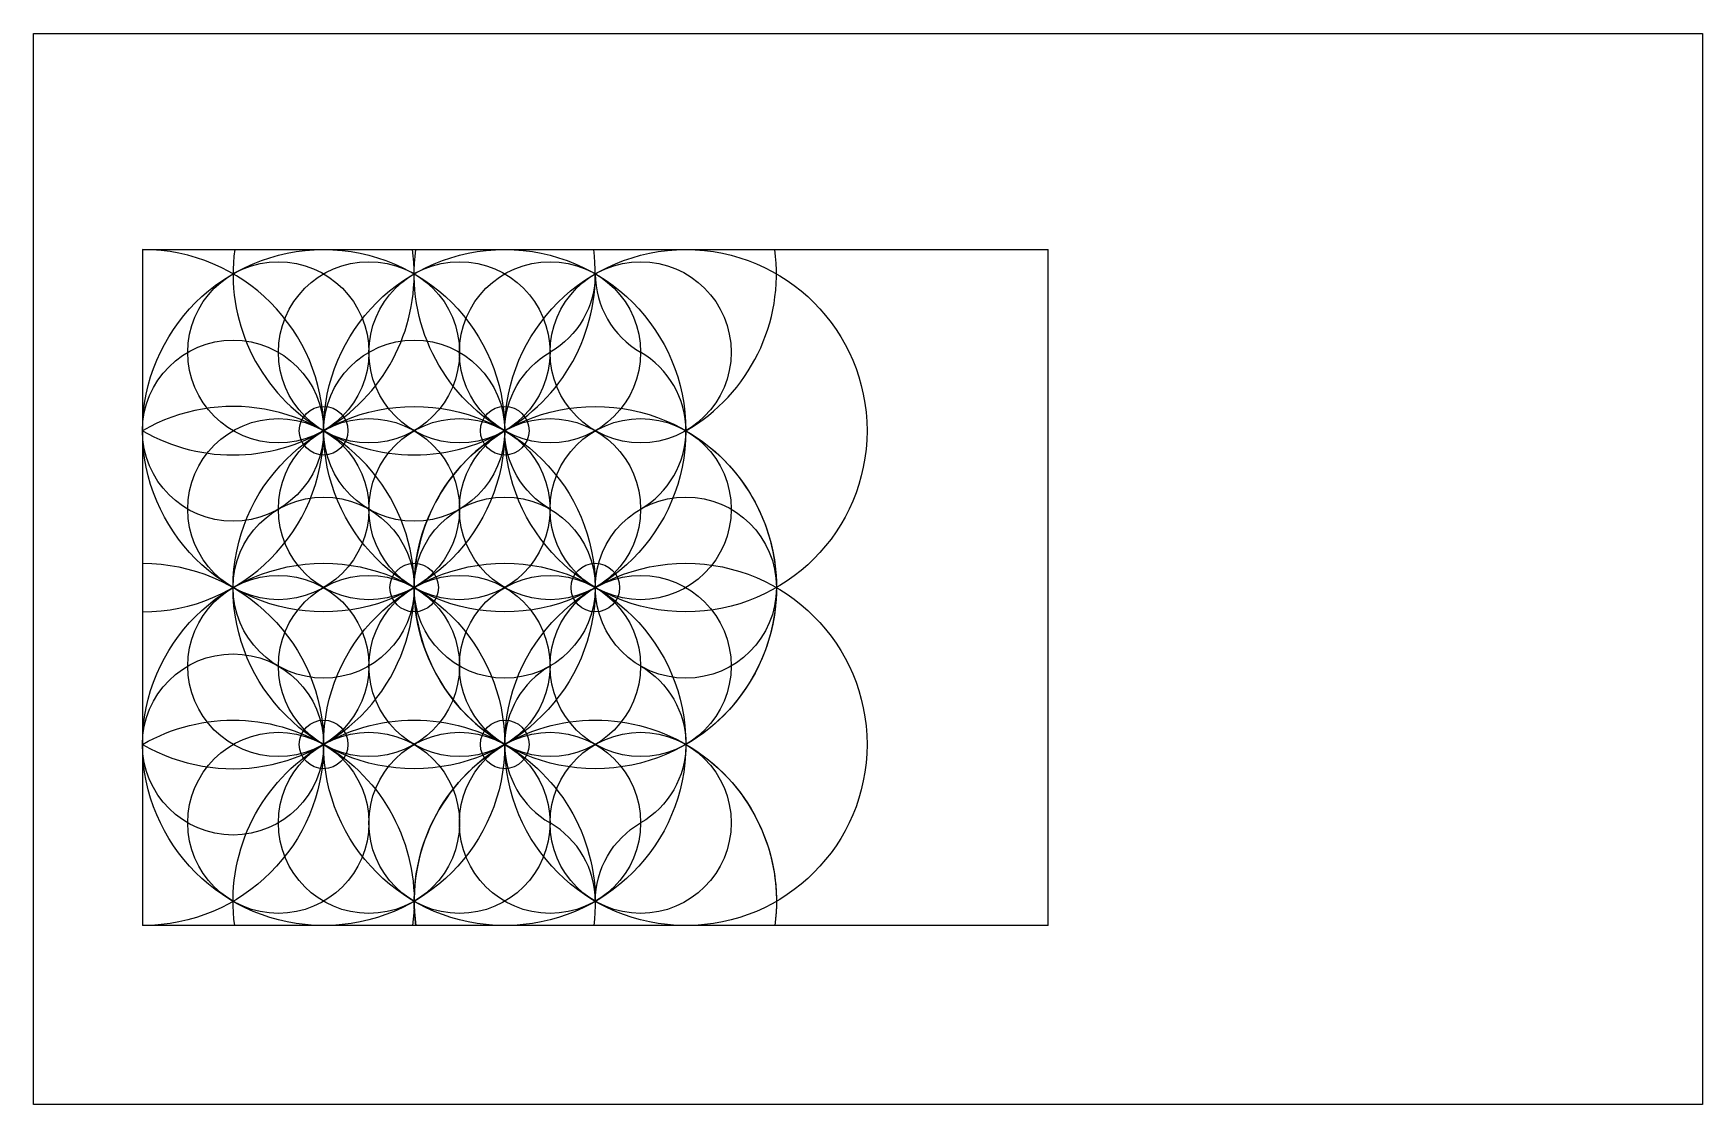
# Model space of a CAD drawing. Extents: x 0 to 1143, y 0 to 734.
import ezdxf

# ---------------------------------------------------------------- set-up
doc = ezdxf.new("R2010")
doc.units = 0
doc.layers.get('0').update_dxf_attribs({"linetype": 'CONTINUOUS'})

msp = doc.modelspace()

# ---------------------------------------------------------------- linework, layer by layer
at = {"color": 7}
for points in [[(0, 733.5), (1143, 733.5), (1143, 0), (0, 0)], [(229.745954, 515.144783)], [(291.759976, 515.144783)], [(353.773999, 515.144783)], [(415.788022, 515.144783)], [(477.802045, 515.144783)], [(198.738942, 461.439064)], [(215.374324, 461.439064)], [(322.766988, 461.439064)], [(322.766988, 461.439064)], [(339.402369, 461.439064)], [(446.795033, 461.439064)], [(570.823079, 461.439064)], [(229.745954, 407.733345)], [(291.759976, 407.733345)], [(353.773999, 407.733345)], [(415.788022, 407.733345)], [(477.802045, 407.733345)], [(260.752965, 354.027626)], [(277.388346, 354.027626)], [(384.781011, 354.027626)], [(384.781011, 354.027626)], [(384.781011, 354.027626)], [(401.416392, 354.027626)], [(508.809056, 354.027626)], [(508.809056, 354.027626)], [(229.745954, 300.321907)], [(291.759976, 300.321907)], [(353.773999, 300.321907)], [(415.788022, 300.321907)], [(477.802045, 300.321907)], [(198.738942, 246.616187)], [(215.374324, 246.616187)], [(322.766988, 246.616187)], [(339.402369, 246.616187)], [(446.795033, 246.616187)], [(570.823079, 246.616187)], [(229.745954, 192.910468)], [(291.759976, 192.910468)], [(353.773999, 192.910468)], [(415.788022, 192.910468)], [(477.802045, 192.910468)]]:
    msp.add_lwpolyline(points, close=True, dxfattribs=at)
for points in [[(74.710897, 585.467109), (694.851124, 585.467109)], [(74.710897, 585.467109), (74.710897, 122.588142)], [(694.851124, 122.588142), (694.851124, 585.467109)], [(694.851124, 122.588142), (74.710897, 122.588142)]]:
    msp.add_lwpolyline(points, dxfattribs=at)
for points in [[(74.710897, 461.439064), (74.710897, 529.937862), (130.240144, 585.467109), (198.738942, 585.467109)], [(198.738942, 461.439064), (198.738942, 529.937862), (143.209695, 585.467109), (74.710897, 585.467109)], [(137.843061, 585.467109), (131.371389, 537.597371), (153.2814, 490.325263), (193.991485, 464.323659)], [(198.738942, 461.439064), (198.738942, 529.937862), (254.26819, 585.467109), (322.766988, 585.467109)], [(198.738942, 585.467109), (267.23774, 585.467109), (322.766988, 529.937862), (322.766988, 461.439064)], [(205.81049, 465.844968), (245.094827, 492.192881), (265.972079, 538.591628), (259.634823, 585.467109)], [(322.766988, 461.439064), (279.187058, 486.599948), (255.129268, 535.599004), (261.871107, 585.467109)], [(322.766988, 461.439064), (322.766988, 529.937862), (378.296235, 585.467109), (446.795033, 585.467109)], [(322.766988, 585.467109), (391.265786, 585.467109), (446.795033, 529.937862), (446.795033, 461.439064)], [(327.514445, 464.323659), (368.22453, 490.325263), (390.134541, 537.597371), (383.662869, 585.467109)], [(446.795033, 585.467109), (515.293831, 585.467109), (570.823079, 529.937862), (570.823079, 461.439064)], [(446.795033, 461.439064), (490.374963, 486.599948), (514.432753, 535.599004), (507.690914, 585.467109)], [(105.717908, 515.144783), (105.717908, 549.394182), (133.482532, 577.158806), (167.731931, 577.158806)], [(167.731931, 515.144783), (167.731931, 549.394182), (195.496555, 577.158806), (229.745954, 577.158806)], [(167.731931, 577.158806), (201.98133, 577.158806), (229.745954, 549.394182), (229.745954, 515.144783)], [(229.745954, 577.158806), (263.995353, 577.158806), (291.759976, 549.394182), (291.759976, 515.144783)], [(229.745954, 515.144783), (229.745954, 549.394182), (257.510577, 577.158806), (291.759976, 577.158806)], [(291.759976, 577.158806), (326.009375, 577.158806), (353.773999, 549.394182), (353.773999, 515.144783)], [(291.759976, 515.144783), (291.759976, 549.394182), (319.5246, 577.158806), (353.773999, 577.158806)], [(353.773999, 515.144783), (353.773999, 549.394182), (381.538623, 577.158806), (415.788022, 577.158806)], [(353.773999, 577.158806), (388.023398, 577.158806), (415.788022, 549.394182), (415.788022, 515.144783)], [(415.788022, 577.158806), (450.037421, 577.158806), (477.802045, 549.394182), (477.802045, 515.144783)], [(384.781011, 568.850502), (384.781011, 546.695026), (372.961205, 526.222521), (353.773999, 515.144783)], [(384.781011, 568.850502), (384.781011, 546.695026), (372.961205, 526.222521), (353.773999, 515.144783)], [(384.781011, 568.850502), (384.781011, 546.695026), (396.600817, 526.222521), (415.788022, 515.144783)], [(74.710897, 461.439064), (74.710897, 495.688463), (102.47552, 523.453087), (136.72492, 523.453087)], [(167.731931, 453.13076), (133.482532, 453.13076), (105.717908, 480.895384), (105.717908, 515.144783)], [(136.72492, 523.453087), (170.974319, 523.453087), (198.738942, 495.688463), (198.738942, 461.439064)], [(229.745954, 453.13076), (195.496555, 453.13076), (167.731931, 480.895384), (167.731931, 515.144783)], [(229.745954, 515.144783), (229.745954, 480.895384), (201.98133, 453.13076), (167.731931, 453.13076)], [(198.738942, 461.439064), (198.738942, 495.688463), (226.503566, 523.453087), (260.752965, 523.453087)], [(291.759976, 515.144783), (291.759976, 480.895384), (263.995353, 453.13076), (229.745954, 453.13076)], [(291.759976, 453.13076), (257.510577, 453.13076), (229.745954, 480.895384), (229.745954, 515.144783)], [(260.752965, 523.453087), (295.002364, 523.453087), (322.766988, 495.688463), (322.766988, 461.439064)], [(353.773999, 515.144783), (353.773999, 480.895384), (326.009375, 453.13076), (291.759976, 453.13076)], [(353.773999, 453.13076), (319.5246, 453.13076), (291.759976, 480.895384), (291.759976, 515.144783)], [(322.766988, 461.439064), (322.766988, 483.59454), (334.586794, 504.067045), (353.773999, 515.144783)], [(415.788022, 453.13076), (381.538623, 453.13076), (353.773999, 480.895384), (353.773999, 515.144783)], [(415.788022, 515.144783), (415.788022, 480.895384), (388.023398, 453.13076), (353.773999, 453.13076)], [(477.802045, 515.144783), (477.802045, 480.895384), (450.037421, 453.13076), (415.788022, 453.13076)], [(446.795033, 461.439064), (446.795033, 483.59454), (434.975227, 504.067045), (415.788022, 515.144783)], [(231.735915, 433.751317), (193.046514, 479.859549), (126.836985, 491.534075), (74.710897, 461.439064)], [(105.717908, 407.733345), (105.717908, 441.982744), (133.482532, 469.747367), (167.731931, 469.747367)], [(136.72492, 354.027626), (136.72492, 422.526424), (192.254167, 478.055671), (260.752965, 478.055671)], [(136.72492, 354.027626), (136.72492, 422.526424), (192.254167, 478.055671), (260.752965, 478.055671)], [(167.731931, 407.733345), (167.731931, 441.982744), (195.496555, 469.747367), (229.745954, 469.747367)], [(167.731931, 469.747367), (201.98133, 469.747367), (229.745954, 441.982744), (229.745954, 407.733345)], [(182.103561, 461.439064), (182.103561, 470.626531), (189.551475, 478.074445), (198.738942, 478.074445)], [(198.738942, 478.074445), (207.92641, 478.074445), (215.374324, 470.626531), (215.374324, 461.439064)], [(229.745954, 469.747367), (263.995353, 469.747367), (291.759976, 441.982744), (291.759976, 407.733345)], [(229.745954, 407.733345), (229.745954, 441.982744), (257.510577, 469.747367), (291.759976, 469.747367)], [(260.752965, 354.027626), (260.752965, 422.526424), (316.282212, 478.055671), (384.781011, 478.055671)], [(260.752965, 478.055671), (329.251763, 478.055671), (384.781011, 422.526424), (384.781011, 354.027626)], [(260.752965, 478.055671), (329.251763, 478.055671), (384.781011, 422.526424), (384.781011, 354.027626)], [(291.759976, 469.747367), (326.009375, 469.747367), (353.773999, 441.982744), (353.773999, 407.733345)], [(291.759976, 407.733345), (291.759976, 441.982744), (319.5246, 469.747367), (353.773999, 469.747367)], [(306.131607, 461.439064), (306.131607, 470.626531), (313.57952, 478.074445), (322.766988, 478.074445)], [(322.766988, 478.074445), (331.954455, 478.074445), (339.402369, 470.626531), (339.402369, 461.439064)], [(353.773999, 407.733345), (353.773999, 441.982744), (381.538623, 469.747367), (415.788022, 469.747367)], [(353.773999, 469.747367), (388.023398, 469.747367), (415.788022, 441.982744), (415.788022, 407.733345)], [(384.781011, 478.055671), (453.279809, 478.055671), (508.809056, 422.526424), (508.809056, 354.027626)], [(415.788022, 469.747367), (450.037421, 469.747367), (477.802045, 441.982744), (477.802045, 407.733345)], [(74.710897, 461.439064), (115.67556, 437.788104), (166.526154, 439.497056), (205.81049, 465.844968)], [(198.738942, 337.411018), (130.240144, 337.411018), (74.710897, 392.940266), (74.710897, 461.439064)], [(74.710897, 337.411018), (143.209695, 337.411018), (198.738942, 392.940266), (198.738942, 461.439064)], [(136.72492, 399.425041), (102.47552, 399.425041), (74.710897, 427.189665), (74.710897, 461.439064)], [(198.738942, 461.439064), (198.738942, 427.189665), (170.974319, 399.425041), (136.72492, 399.425041)], [(198.738942, 444.803683), (189.551475, 444.803683), (182.103561, 452.251596), (182.103561, 461.439064)], [(193.991485, 464.323659), (234.70157, 438.322056), (286.80436, 438.322056), (327.514445, 464.323659)], [(322.766988, 337.411018), (254.26819, 337.411018), (198.738942, 392.940266), (198.738942, 461.439064)], [(322.766988, 461.439064), (322.766988, 392.940266), (267.23774, 337.411018), (198.738942, 337.411018)], [(260.752965, 399.425041), (226.503566, 399.425041), (198.738942, 427.189665), (198.738942, 461.439064)], [(215.374324, 461.439064), (215.374324, 452.251596), (207.92641, 444.803683), (198.738942, 444.803683)], [(322.766988, 461.439064), (284.392577, 439.283587), (260.752965, 398.338578), (260.752965, 354.027626)], [(322.766988, 461.439064), (322.766988, 427.189665), (295.002364, 399.425041), (260.752965, 399.425041)], [(322.766988, 444.803683), (313.57952, 444.803683), (306.131607, 452.251596), (306.131607, 461.439064)], [(446.795033, 337.411018), (378.296235, 337.411018), (322.766988, 392.940266), (322.766988, 461.439064)], [(446.795033, 461.439064), (446.795033, 392.940266), (391.265786, 337.411018), (322.766988, 337.411018)], [(353.773999, 407.733345), (334.586794, 418.811083), (322.766988, 439.283587), (322.766988, 461.439064)], [(339.402369, 461.439064), (339.402369, 452.251596), (331.954455, 444.803683), (322.766988, 444.803683)], [(415.788022, 407.733345), (434.975227, 418.811083), (446.795033, 439.283587), (446.795033, 461.439064)], [(570.823079, 461.439064), (570.823079, 392.940266), (515.293831, 337.411018), (446.795033, 337.411018)], [(446.795033, 461.439064), (485.169444, 439.283587), (508.809056, 398.338578), (508.809056, 354.027626)], [(231.735915, 274.303935), (270.425315, 320.412167), (270.425315, 387.643084), (231.735915, 433.751317)], [(136.72492, 354.027626), (136.72492, 388.277025), (164.489543, 416.041648), (198.738942, 416.041648)], [(198.738942, 416.041648), (232.988341, 416.041648), (260.752965, 388.277025), (260.752965, 354.027626)], [(260.752965, 354.027626), (260.752965, 388.277025), (288.517589, 416.041648), (322.766988, 416.041648)], [(322.766988, 416.041648), (357.016387, 416.041648), (384.781011, 388.277025), (384.781011, 354.027626)], [(384.781011, 354.027626), (384.781011, 388.277025), (412.545634, 416.041648), (446.795033, 416.041648)], [(446.795033, 416.041648), (481.044432, 416.041648), (508.809056, 388.277025), (508.809056, 354.027626)], [(167.731931, 345.719322), (133.482532, 345.719322), (105.717908, 373.483946), (105.717908, 407.733345)], [(229.745954, 345.719322), (195.496555, 345.719322), (167.731931, 373.483946), (167.731931, 407.733345)], [(229.745954, 407.733345), (229.745954, 373.483946), (201.98133, 345.719322), (167.731931, 345.719322)], [(291.759976, 407.733345), (291.759976, 373.483946), (263.995353, 345.719322), (229.745954, 345.719322)], [(291.759976, 345.719322), (257.510577, 345.719322), (229.745954, 373.483946), (229.745954, 407.733345)], [(353.773999, 407.733345), (353.773999, 373.483946), (326.009375, 345.719322), (291.759976, 345.719322)], [(353.773999, 345.719322), (319.5246, 345.719322), (291.759976, 373.483946), (291.759976, 407.733345)], [(415.788022, 345.719322), (381.538623, 345.719322), (353.773999, 373.483946), (353.773999, 407.733345)], [(415.788022, 407.733345), (415.788022, 373.483946), (388.023398, 345.719322), (353.773999, 345.719322)], [(477.802045, 407.733345), (477.802045, 373.483946), (450.037421, 345.719322), (415.788022, 345.719322)], [(74.710897, 246.616187), (74.710897, 315.114986), (130.240144, 370.644233), (198.738942, 370.644233)], [(74.710897, 370.644233), (143.209695, 370.644233), (198.738942, 315.114986), (198.738942, 246.616187)], [(198.738942, 246.616187), (198.738942, 315.114986), (254.26819, 370.644233), (322.766988, 370.644233)], [(198.738942, 370.644233), (267.23774, 370.644233), (322.766988, 315.114986), (322.766988, 246.616187)], [(244.117584, 354.027626), (244.117584, 363.215093), (251.565498, 370.663007), (260.752965, 370.663007)], [(260.752965, 370.663007), (269.940432, 370.663007), (277.388346, 363.215093), (277.388346, 354.027626)], [(322.766988, 370.644233), (391.265786, 370.644233), (446.795033, 315.114986), (446.795033, 246.616187)], [(322.766988, 246.616187), (322.766988, 315.114986), (378.296235, 370.644233), (446.795033, 370.644233)], [(368.145629, 354.027626), (368.145629, 363.215093), (375.593543, 370.663007), (384.781011, 370.663007)], [(384.781011, 370.663007), (393.968478, 370.663007), (401.416392, 363.215093), (401.416392, 354.027626)], [(446.795033, 370.644233), (515.293831, 370.644233), (570.823079, 315.114986), (570.823079, 246.616187)], [(105.717908, 300.321907), (105.717908, 334.571306), (133.482532, 362.335929), (167.731931, 362.335929)], [(167.731931, 300.321907), (167.731931, 334.571306), (195.496555, 362.335929), (229.745954, 362.335929)], [(167.731931, 362.335929), (201.98133, 362.335929), (229.745954, 334.571306), (229.745954, 300.321907)], [(229.745954, 362.335929), (263.995353, 362.335929), (291.759976, 334.571306), (291.759976, 300.321907)], [(229.745954, 300.321907), (229.745954, 334.571306), (257.510577, 362.335929), (291.759976, 362.335929)], [(291.759976, 362.335929), (326.009375, 362.335929), (353.773999, 334.571306), (353.773999, 300.321907)], [(291.759976, 300.321907), (291.759976, 334.571306), (319.5246, 362.335929), (353.773999, 362.335929)], [(353.773999, 300.321907), (353.773999, 334.571306), (381.538623, 362.335929), (415.788022, 362.335929)], [(353.773999, 362.335929), (388.023398, 362.335929), (415.788022, 334.571306), (415.788022, 300.321907)], [(415.788022, 362.335929), (450.037421, 362.335929), (477.802045, 334.571306), (477.802045, 300.321907)], [(260.752965, 229.99958), (192.254167, 229.99958), (136.72492, 285.528828), (136.72492, 354.027626)], [(260.752965, 229.99958), (192.254167, 229.99958), (136.72492, 285.528828), (136.72492, 354.027626)], [(198.738942, 292.013603), (164.489543, 292.013603), (136.72492, 319.778227), (136.72492, 354.027626)], [(260.752965, 354.027626), (260.752965, 319.778227), (232.988341, 292.013603), (198.738942, 292.013603)], [(260.752965, 337.392244), (251.565498, 337.392244), (244.117584, 344.840158), (244.117584, 354.027626)], [(384.781011, 229.99958), (316.282212, 229.99958), (260.752965, 285.528828), (260.752965, 354.027626)], [(384.781011, 354.027626), (384.781011, 285.528828), (329.251763, 229.99958), (260.752965, 229.99958)], [(384.781011, 354.027626), (384.781011, 285.528828), (329.251763, 229.99958), (260.752965, 229.99958)], [(260.752965, 354.027626), (260.752965, 309.716673), (284.392577, 268.771664), (322.766988, 246.616187)], [(322.766988, 292.013603), (288.517589, 292.013603), (260.752965, 319.778227), (260.752965, 354.027626)], [(277.388346, 354.027626), (277.388346, 344.840158), (269.940432, 337.392244), (260.752965, 337.392244)], [(384.781011, 354.027626), (384.781011, 319.778227), (357.016387, 292.013603), (322.766988, 292.013603)], [(384.781011, 337.392244), (375.593543, 337.392244), (368.145629, 344.840158), (368.145629, 354.027626)], [(508.809056, 354.027626), (508.809056, 285.528828), (453.279809, 229.99958), (384.781011, 229.99958)], [(446.795033, 292.013603), (412.545634, 292.013603), (384.781011, 319.778227), (384.781011, 354.027626)], [(401.416392, 354.027626), (401.416392, 344.840158), (393.968478, 337.392244), (384.781011, 337.392244)], [(508.809056, 354.027626), (508.809056, 309.716673), (485.169444, 268.771664), (446.795033, 246.616187)], [(508.809056, 354.027626), (508.809056, 319.778227), (481.044432, 292.013603), (446.795033, 292.013603)], [(74.710897, 246.616187), (74.710897, 280.865587), (102.47552, 308.63021), (136.72492, 308.63021)], [(136.72492, 308.63021), (170.974319, 308.63021), (198.738942, 280.865587), (198.738942, 246.616187)], [(167.731931, 238.307884), (133.482532, 238.307884), (105.717908, 266.072508), (105.717908, 300.321907)], [(229.745954, 238.307884), (195.496555, 238.307884), (167.731931, 266.072508), (167.731931, 300.321907)], [(229.745954, 300.321907), (229.745954, 266.072508), (201.98133, 238.307884), (167.731931, 238.307884)], [(291.759976, 300.321907), (291.759976, 266.072508), (263.995353, 238.307884), (229.745954, 238.307884)], [(291.759976, 238.307884), (257.510577, 238.307884), (229.745954, 266.072508), (229.745954, 300.321907)], [(353.773999, 300.321907), (353.773999, 266.072508), (326.009375, 238.307884), (291.759976, 238.307884)], [(353.773999, 238.307884), (319.5246, 238.307884), (291.759976, 266.072508), (291.759976, 300.321907)], [(353.773999, 300.321907), (334.586794, 289.244168), (322.766988, 268.771664), (322.766988, 246.616187)], [(415.788022, 238.307884), (381.538623, 238.307884), (353.773999, 266.072508), (353.773999, 300.321907)], [(415.788022, 300.321907), (415.788022, 266.072508), (388.023398, 238.307884), (353.773999, 238.307884)], [(477.802045, 300.321907), (477.802045, 266.072508), (450.037421, 238.307884), (415.788022, 238.307884)], [(415.788022, 300.321907), (434.975227, 289.244168), (446.795033, 268.771664), (446.795033, 246.616187)], [(74.710897, 246.616187), (126.836985, 216.521176), (193.046514, 228.195703), (231.735915, 274.303935)], [(74.710897, 246.616187), (115.67556, 270.267147), (166.526154, 268.558195), (205.81049, 242.210283)], [(182.103561, 246.616187), (182.103561, 255.803655), (189.551475, 263.251569), (198.738942, 263.251569)], [(193.991485, 243.731592), (234.70157, 269.733196), (286.80436, 269.733196), (327.514445, 243.731592)], [(198.738942, 263.251569), (207.92641, 263.251569), (215.374324, 255.803655), (215.374324, 246.616187)], [(306.131607, 246.616187), (306.131607, 255.803655), (313.57952, 263.251569), (322.766988, 263.251569)], [(318.01953, 243.731592), (358.729616, 269.733196), (410.832405, 269.733196), (451.542491, 243.731592)], [(322.766988, 263.251569), (331.954455, 263.251569), (339.402369, 255.803655), (339.402369, 246.616187)], [(105.717908, 192.910468), (105.717908, 227.159867), (133.482532, 254.924491), (167.731931, 254.924491)], [(167.731931, 192.910468), (167.731931, 227.159867), (195.496555, 254.924491), (229.745954, 254.924491)], [(167.731931, 254.924491), (201.98133, 254.924491), (229.745954, 227.159867), (229.745954, 192.910468)], [(229.745954, 254.924491), (263.995353, 254.924491), (291.759976, 227.159867), (291.759976, 192.910468)], [(229.745954, 192.910468), (229.745954, 227.159867), (257.510577, 254.924491), (291.759976, 254.924491)], [(291.759976, 192.910468), (291.759976, 227.159867), (319.5246, 254.924491), (353.773999, 254.924491)], [(291.759976, 254.924491), (326.009375, 254.924491), (353.773999, 227.159867), (353.773999, 192.910468)], [(353.773999, 254.924491), (388.023398, 254.924491), (415.788022, 227.159867), (415.788022, 192.910468)], [(353.773999, 192.910468), (353.773999, 227.159867), (381.538623, 254.924491), (415.788022, 254.924491)], [(415.788022, 254.924491), (450.037421, 254.924491), (477.802045, 227.159867), (477.802045, 192.910468)], [(198.738942, 122.588142), (130.240144, 122.588142), (74.710897, 178.117389), (74.710897, 246.616187)], [(198.738942, 246.616187), (198.738942, 178.117389), (143.209695, 122.588142), (74.710897, 122.588142)], [(136.72492, 184.602165), (102.47552, 184.602165), (74.710897, 212.366788), (74.710897, 246.616187)], [(137.843061, 122.588142), (131.371389, 170.457881), (153.2814, 217.729988), (193.991485, 243.731592)], [(198.738942, 246.616187), (198.738942, 212.366788), (170.974319, 184.602165), (136.72492, 184.602165)], [(198.738942, 229.980806), (189.551475, 229.980806), (182.103561, 237.42872), (182.103561, 246.616187)], [(322.766988, 122.588142), (254.26819, 122.588142), (198.738942, 178.117389), (198.738942, 246.616187)], [(322.766988, 246.616187), (322.766988, 178.117389), (267.23774, 122.588142), (198.738942, 122.588142)], [(215.374324, 246.616187), (215.374324, 237.42872), (207.92641, 229.980806), (198.738942, 229.980806)], [(205.81049, 242.210283), (245.094827, 215.862371), (265.972079, 169.463623), (259.634823, 122.588142)], [(322.766988, 246.616187), (279.187058, 221.455303), (255.129268, 172.456247), (261.871107, 122.588142)], [(261.871107, 122.588142), (255.399434, 170.457881), (277.309445, 217.729988), (318.01953, 243.731592)], [(322.766988, 229.980806), (313.57952, 229.980806), (306.131607, 237.42872), (306.131607, 246.616187)], [(446.795033, 246.616187), (446.795033, 178.117389), (391.265786, 122.588142), (322.766988, 122.588142)], [(446.795033, 122.588142), (378.296235, 122.588142), (322.766988, 178.117389), (322.766988, 246.616187)], [(322.766988, 246.616187), (322.766988, 224.460711), (334.586794, 203.988207), (353.773999, 192.910468)], [(339.402369, 246.616187), (339.402369, 237.42872), (331.954455, 229.980806), (322.766988, 229.980806)], [(327.514445, 243.731592), (368.22453, 217.729988), (390.134541, 170.457881), (383.662869, 122.588142)], [(446.795033, 246.616187), (446.795033, 224.460711), (434.975227, 203.988207), (415.788022, 192.910468)], [(570.823079, 246.616187), (570.823079, 178.117389), (515.293831, 122.588142), (446.795033, 122.588142)], [(446.795033, 246.616187), (490.374963, 221.455303), (514.432753, 172.456247), (507.690914, 122.588142)], [(451.542491, 243.731592), (492.252576, 217.729988), (514.162587, 170.457881), (507.690914, 122.588142)], [(167.731931, 130.896446), (133.482532, 130.896446), (105.717908, 158.661069), (105.717908, 192.910468)], [(229.745954, 130.896446), (195.496555, 130.896446), (167.731931, 158.661069), (167.731931, 192.910468)], [(229.745954, 192.910468), (229.745954, 158.661069), (201.98133, 130.896446), (167.731931, 130.896446)], [(291.759976, 192.910468), (291.759976, 158.661069), (263.995353, 130.896446), (229.745954, 130.896446)], [(291.759976, 130.896446), (257.510577, 130.896446), (229.745954, 158.661069), (229.745954, 192.910468)], [(353.773999, 130.896446), (319.5246, 130.896446), (291.759976, 158.661069), (291.759976, 192.910468)], [(353.773999, 192.910468), (353.773999, 158.661069), (326.009375, 130.896446), (291.759976, 130.896446)], [(415.788022, 192.910468), (415.788022, 158.661069), (388.023398, 130.896446), (353.773999, 130.896446)], [(415.788022, 130.896446), (381.538623, 130.896446), (353.773999, 158.661069), (353.773999, 192.910468)], [(384.781011, 139.204749), (384.781011, 161.360226), (372.961205, 181.83273), (353.773999, 192.910468)], [(384.781011, 139.204749), (384.781011, 161.360226), (396.600817, 181.83273), (415.788022, 192.910468)], [(477.802045, 192.910468), (477.802045, 158.661069), (450.037421, 130.896446), (415.788022, 130.896446)]]:
    msp.add_open_spline(points, degree=3, dxfattribs=at)

doc.saveas('drawing.dxf')
